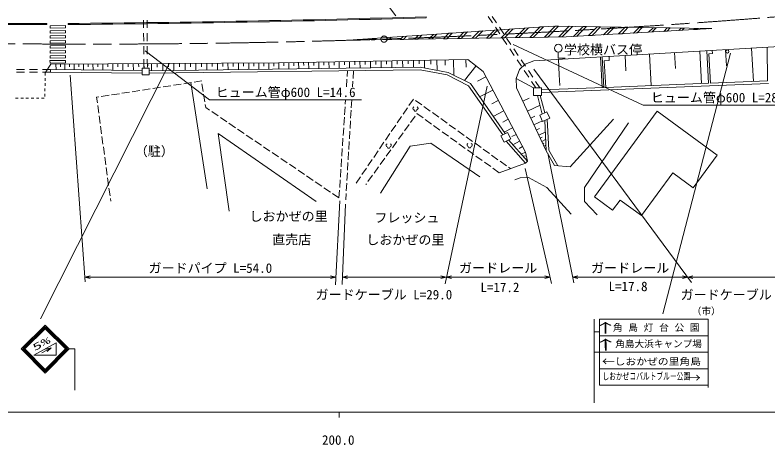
# Model space of a CAD drawing. Units: millimetres, scale not verified. Extents: x 40000 to 680000, y 20000 to 380000.
# Drawn here: x 205839 to 350278, y 198715 to 281169 of the extents above; entities that cross this region are included whole.
import ezdxf
from ezdxf.enums import TextEntityAlignment as Align

# ---------------------------------------------------------------- set-up
doc = ezdxf.new("R2010")
doc.units = ezdxf.units.MM
doc.header["$LTSCALE"] = 1000
doc.linetypes.add('CHAIN', pattern=[18.5, 12, -1.5, 3.5, -1.5])
for name, color, linetype, lineweight in [('M-BGD', 7, 'Continuous', 13), ('M-BMK', 2, 'CHAIN', 13), ('M-STR-HTXT', 7, 'Continuous', 13), ('M-STR-STRC', 7, 'Continuous', 13), ('M-TTL-BAND', 7, 'Continuous', 13)]:
    doc.layers.add(name, color=color, linetype=linetype, lineweight=lineweight)
doc.layers.add('M-BMK-HTXT', color=7, linetype='Continuous')
doc.styles.add('ＭＳ ゴシック', font='')
doc.styles.get('ＭＳ ゴシック').set_extended_font_data('MS Gothic')

msp = doc.modelspace()

# ---------------------------------------------------------------- hatches: boundary and pattern name
at = {"layer": 'M-STR-STRC', "lineweight": 25}
h = msp.add_hatch(dxfattribs=at)
h.set_pattern_fill('USER', color=256, style=0, pattern_type=2)
h.set_pattern_definition([(179.4106, (211616, 221364), (-2.0572, -199.9894), []), (179.4106, (211616, 221464), (-2.0572, -199.9894), [])])
h.paths.add_polyline_path([(211616, 221364), (207341, 217176), (211616, 212816), (215889, 217176), (211616, 221364), (211616, 221014), (207702, 217180), (211616, 213174), (215528, 217180), (211616, 221014)])

# ---------------------------------------------------------------- linework, layer by layer
at = {"layer": 'M-BGD'}
for p, q in [((284721, 280643), (284715, 280843)), ((297423, 279664), (296589, 280911)), ((298202, 279664), (297368, 280911)), ((211963, 279352), (211962, 279552)), ((216022, 279352), (216020, 279552)), ((230492, 280188), (230501, 278688)), ((231160, 280192), (231169, 278693)), ((298813, 277586), (297979, 278833)), ((299592, 277586), (298758, 278833)), ((230507, 277688), (230517, 276188)), ((231176, 277693), (231185, 276193)), ((300203, 275508), (299369, 276755)), ((300982, 275508), (300148, 276755)), ((230523, 275188), (230532, 273688)), ((231191, 275193), (231201, 273693)), ((301594, 273431), (300759, 274677)), ((302373, 273431), (301539, 274677)), ((305357, 272406), (359796, 275541)), ((342160, 274526), (342339, 271424)), ((347123, 274811), (347490, 268433)), ((350191, 268541), (350143, 274985)), ((318162, 273143), (318500, 267278)), ((318462, 273161), (318800, 267290)), ((319789, 273237), (319836, 272428)), ((322855, 273414), (323023, 270481)), ((327547, 273684), (327895, 267652)), ((332373, 273962), (332547, 270946)), ((337198, 274240), (337556, 268037)), ((338525, 274316), (338883, 268090)), ((339630, 273793), (338910, 273751)), ((338910, 273751), (339235, 268104)), ((339596, 274378), (339630, 273793)), ((212693, 271754), (211615, 270076)), ((256375, 271993), (212693, 271754)), ((213693, 271759), (213699, 270687)), ((214551, 271764), (214554, 271228)), ((215409, 271768), (215415, 270672)), ((216286, 271773), (216289, 271225)), ((217163, 271778), (217169, 270658)), ((218059, 271783), (218062, 271223)), ((218955, 271788), (218961, 270643)), ((219871, 271793), (219874, 271220)), ((220787, 271798), (220793, 270628)), ((221723, 271803), (221727, 271218)), ((222660, 271808), (222666, 270612)), ((223617, 271813), (223620, 271215)), ((224574, 271819), (224580, 270596)), ((225552, 271824), (225555, 271213)), ((226530, 271829), (226537, 270580)), ((227530, 271835), (227533, 271210)), ((228529, 271840), (228536, 270563)), ((229551, 271846), (229555, 271207)), ((230539, 272688), (230548, 271188)), ((230573, 271852), (230578, 270957)), ((231207, 272693), (231216, 271193)), ((231289, 271856), (231291, 271408)), ((232004, 271860), (232012, 270502)), ((233090, 271865), (233094, 271187)), ((234176, 271871), (234184, 270530)), ((235250, 271877), (235253, 271207)), ((236323, 271883), (236330, 270557)), ((237384, 271889), (237387, 271226)), ((238444, 271895), (238451, 270584)), ((239493, 271901), (239496, 271245)), ((240541, 271906), (240548, 270611)), ((241577, 271912), (241581, 271265)), ((242613, 271918), (242620, 270638)), ((243637, 271923), (243640, 271283)), ((244661, 271929), (244668, 270664)), ((245673, 271935), (245676, 271302)), ((246685, 271940), (246692, 270690)), ((247685, 271946), (247688, 271320)), ((248685, 271951), (248692, 270716)), ((249673, 271956), (249677, 271339)), ((250662, 271962), (250668, 270741)), ((251638, 271967), (251642, 271357)), ((252615, 271973), (252622, 270766)), ((253581, 271978), (253584, 271375)), ((254546, 271983), (254553, 270791)), ((255500, 271988), (255503, 271392)), ((292686, 272652), (256375, 271993)), ((256454, 271995), (256475, 270815)), ((257398, 272012), (257408, 271422)), ((258341, 272029), (258363, 270839)), ((259293, 272046), (259304, 271451)), ((260244, 272063), (260266, 270864)), ((261204, 272081), (261215, 271481)), ((262164, 272098), (262186, 270888)), ((263132, 272116), (263143, 271511)), ((264100, 272133), (264122, 270913)), ((265076, 272151), (265087, 271541)), ((266052, 272169), (266075, 270938)), ((267037, 272187), (267048, 271571)), ((268021, 272205), (268044, 270963)), ((269015, 272223), (269026, 271602)), ((270008, 272241), (270030, 270989)), ((271009, 272259), (271020, 271633)), ((272011, 272277), (272033, 271014)), ((273021, 272295), (273032, 271664)), ((274031, 272314), (274054, 271040)), ((275049, 272332), (275061, 271696)), ((276068, 272351), (276091, 271066)), ((277096, 272369), (277107, 271727)), ((278123, 272388), (278146, 271093)), ((279159, 272407), (279171, 271759)), ((280195, 272426), (280219, 271119)), ((281240, 272445), (281252, 271791)), ((282286, 272464), (282309, 271146)), ((283340, 272483), (283351, 271824)), ((284394, 272502), (284421, 271007)), ((285589, 272524), (285603, 271776)), ((286785, 272545), (286821, 270566)), ((288368, 272574), (288386, 271585)), ((289951, 272603), (290005, 269630)), ((292329, 272646), (292356, 271160)), ((295622, 270315), (292686, 272652)), ((302984, 271353), (302150, 272600)), ((302621, 270738), (303689, 271739)), ((303763, 271353), (302929, 272600)), ((303689, 271739), (305357, 272406)), ((319836, 272428), (318861, 272372)), ((318861, 272372), (319153, 267304)), ((207634, 270696), (206134, 270696)), ((207634, 270196), (206134, 270196)), ((210134, 270696), (208634, 270696)), ((210134, 270196), (208634, 270196)), ((212634, 270696), (211134, 270696)), ((212634, 270196), (211134, 270196)), ((212634, 270196), (212638, 270696)), ((230205, 270049), (212634, 270196)), ((230209, 270549), (212638, 270696)), ((283535, 270662), (231541, 269996)), ((269539, 269391), (269612, 270483)), ((270767, 270498), (270677, 269001)), ((288754, 269703), (283535, 270662)), ((294267, 271393), (292043, 268598)), ((303771, 254856), (295622, 270315)), ((301954, 269003), (302621, 270738)), ((304374, 269275), (303540, 270522)), ((305153, 269275), (304319, 270522)), ((211602, 269076), (211596, 268576)), ((211615, 270076), (211609, 269576)), ((269406, 267396), (269506, 268892)), ((292855, 267626), (288754, 269703)), ((296147, 269318), (294567, 268485)), ((302021, 267202), (301954, 269003)), ((305279, 267197), (301954, 269003)), ((211590, 268076), (211584, 267576)), ((233753, 267311), (232271, 267080)), ((235729, 267618), (234247, 267388)), ((237706, 267925), (236223, 267695)), ((239682, 268232), (238200, 268002)), ((239532, 268209), (242694, 247862)), ((241606, 268531), (240176, 268309)), ((241614, 268479), (241606, 268531)), ((241930, 266504), (241693, 267985)), ((270647, 268502), (270581, 267396)), ((299434, 258197), (292855, 267626)), ((305764, 267197), (304930, 268444)), ((306543, 267197), (305709, 268444)), ((350356, 268047), (306846, 266313)), ((318800, 267290), (306846, 266813)), ((338883, 268090), (319153, 267304)), ((350191, 268541), (339235, 268104)), ((211565, 266076), (211559, 265576)), ((211578, 267076), (211571, 266576)), ((223872, 265775), (222389, 265545)), ((225848, 266082), (224366, 265852)), ((227824, 266389), (226342, 266159)), ((229800, 266696), (228318, 266466)), ((231777, 267004), (230294, 266773)), ((242246, 264529), (242009, 266010)), ((297480, 266790), (294971, 265467)), ((307743, 255137), (302021, 267202)), ((206431, 265229), (205931, 265232)), ((207431, 265223), (206931, 265226)), ((208431, 265217), (207931, 265220)), ((209431, 265212), (208931, 265215)), ((210431, 265206), (209931, 265209)), ((211431, 265200), (210931, 265203)), ((221895, 265468), (221481, 265404)), ((221481, 265404), (221627, 264333)), ((269183, 264055), (269239, 264896)), ((270430, 264896), (270340, 263398)), ((281405, 263794), (282250, 265034)), ((282646, 264799), (283865, 263925)), ((298538, 264783), (297284, 264121)), ((303234, 264644), (304439, 265215)), ((306074, 265715), (306995, 262174)), ((306591, 265715), (307456, 262389)), ((221695, 263837), (221898, 262351)), ((242422, 263432), (242325, 264036)), ((243157, 262933), (242422, 263432)), ((269050, 262059), (269150, 263556)), ((270310, 262899), (270220, 261402)), ((280279, 262142), (281124, 263381)), ((284271, 263633), (285490, 262759)), ((304148, 262717), (306557, 263859)), ((221965, 261856), (222168, 260370)), ((244813, 261811), (243571, 262652)), ((246468, 260688), (245226, 261530)), ((268917, 260063), (269017, 261560)), ((279152, 260489), (279997, 261729)), ((282608, 261804), (281731, 260587)), ((282940, 262265), (282900, 262210)), ((284103, 261430), (282940, 262265)), ((285896, 262467), (287115, 261593)), ((299596, 262775), (297588, 261717)), ((304764, 261419), (305575, 261804)), ((329052, 262710), (316998, 246298)), ((329052, 262710), (340530, 254280)), ((248123, 259565), (246882, 260407)), ((270190, 260903), (270100, 259406)), ((278025, 258837), (278870, 260076)), ((281439, 260181), (280562, 258964)), ((285727, 260262), (284509, 261138)), ((287521, 261302), (288740, 260427)), ((289146, 260136), (290365, 259261)), ((300443, 261169), (299439, 260639)), ((305379, 260122), (307001, 260891)), ((307934, 261197), (308237, 255282)), ((312328, 252036), (320646, 261198)), ((323537, 260486), (315086, 248122)), ((222236, 259874), (222439, 258388)), ((249778, 258443), (248537, 259285)), ((268784, 258068), (268884, 259565)), ((270070, 258906), (269979, 257409)), ((280270, 258559), (279393, 257342)), ((287351, 259095), (286133, 259971)), ((288975, 257928), (287757, 258803)), ((290771, 258970), (291990, 258095)), ((301290, 259562), (299683, 258714)), ((305849, 259130), (306469, 259424)), ((306320, 258138), (307560, 258726)), ((222506, 257893), (222709, 256406)), ((246909, 243579), (244801, 258469)), ((244801, 258469), (263635, 245415)), ((251433, 257320), (250192, 258162)), ((268651, 256072), (268751, 257569)), ((276899, 257184), (277744, 258424)), ((290599, 256760), (289381, 257636)), ((292396, 257804), (293615, 256929)), ((304121, 253121), (300521, 257236)), ((301968, 258276), (301164, 257852)), ((306603, 257541), (306976, 257718)), ((306886, 256944), (307633, 257298)), ((222777, 255911), (222980, 254425)), ((253089, 256198), (251847, 257040)), ((254744, 255075), (253503, 255917)), ((269949, 256910), (269859, 255413)), ((275772, 255532), (276617, 256771)), ((281639, 256038), (275946, 247010)), ((279100, 256936), (278223, 255719)), ((285598, 256572), (281639, 256038)), ((294983, 250123), (285598, 256572)), ((292223, 255593), (291005, 256468)), ((294021, 256638), (295240, 255763)), ((303744, 252792), (300059, 257005)), ((302646, 256989), (301339, 256301)), ((303197, 255944), (302544, 255600)), ((307101, 256492), (307287, 256581)), ((307315, 256040), (307688, 256217)), ((256399, 253953), (255158, 254794)), ((268518, 254077), (268618, 255573)), ((269829, 254914), (269739, 253416)), ((274645, 253880), (275490, 255119)), ((277931, 255313), (277054, 254096)), ((293847, 254426), (292629, 255301)), ((295646, 255472), (296865, 254597)), ((297271, 254306), (298490, 253431)), ((303748, 254899), (302939, 254472)), ((304121, 253121), (303771, 254856)), ((308237, 255282), (309970, 252272)), ((340530, 254280), (335962, 248060)), ((223047, 253929), (223250, 252443)), ((258054, 252830), (256813, 253672)), ((268385, 252081), (268485, 253578)), ((269709, 252917), (269619, 251420)), ((273519, 252227), (274364, 253466)), ((276762, 253691), (275885, 252474)), ((295471, 253258), (294253, 254134)), ((297095, 252091), (295877, 252966)), ((298719, 250924), (303744, 252792)), ((298896, 253140), (300115, 252265)), ((303906, 254186), (303457, 254095)), ((303744, 252792), (304121, 253121)), ((304051, 253468), (303852, 253428)), ((223318, 251948), (223521, 250462)), ((259710, 251707), (258468, 252549)), ((261365, 250585), (260124, 251427)), ((268252, 250086), (268352, 251582)), ((272392, 250575), (273237, 251814)), ((275593, 252068), (274716, 250851)), ((298719, 250924), (297501, 251799)), ((300521, 251974), (300870, 251723)), ((309358, 252333), (312328, 252036)), ((223588, 249966), (223791, 248480)), ((263020, 249462), (261779, 250304)), ((269589, 250921), (269499, 249424)), ((271265, 248922), (272110, 250161)), ((274423, 250446), (273546, 249229)), ((302721, 249945), (301743, 249589)), ((304323, 249990), (302721, 249945)), ((307881, 248077), (304323, 249990)), ((332046, 250935), (325993, 242693)), ((335962, 248060), (332046, 250935)), ((264675, 248340), (263434, 249182)), ((268119, 248090), (268219, 249587)), ((269469, 248925), (269378, 247427)), ((273254, 248823), (273133, 248655)), ((223859, 247985), (224062, 246498)), ((266331, 247217), (265089, 248059)), ((267986, 246094), (268086, 247591)), ((312506, 242962), (307881, 248077)), ((315086, 248122), (315086, 245408)), ((224129, 246003), (224201, 245483)), ((267986, 246094), (266745, 246936)), ((269348, 246928), (269278, 245755)), ((320486, 243737), (316998, 246298)), ((321917, 245687), (320486, 243737)), ((325993, 242693), (321917, 245687)), ((315086, 245408), (317532, 242873))]:
    msp.add_line(p, q, dxfattribs=at)
for points in [[(215502, 279145), (212599, 279116), (212604, 278666), (215507, 278695)], [(215504, 278189), (212592, 278160), (212596, 277710), (215508, 277739)], [(215512, 276276), (212577, 276248), (212581, 275798), (215516, 275826)], [(215508, 277233), (212584, 277204), (212589, 276754), (215512, 276783)], [(215515, 275320), (212569, 275291), (212573, 274841), (215520, 274870)], [(215523, 273408), (212554, 273379), (212558, 272929), (215528, 272958)], [(215519, 274364), (212561, 274335), (212566, 273885), (215524, 273914)], [(215530, 272452), (212542, 272423), (212547, 271973), (215534, 272002)], [(230205, 270957), (231541, 270957), (231541, 269689), (230205, 269689)], [(305279, 267197), (306846, 267197), (306846, 265715), (305279, 265715)], [(306507, 261945), (307863, 262580), (308407, 261419), (307051, 260784)], [(299052, 258005), (300323, 258641), (300924, 257438), (299653, 256802)]]:
    msp.add_lwpolyline(points, close=True, dxfattribs=at)
for points in [[(310062, 274062), (310062, 272882), (311398, 272882)], [(310085, 272678), (310237, 269703), (310373, 267686)], [(299886, 258423), (293193, 268015), (288916, 270182), (283577, 271162), (231541, 270496)], [(307445, 260968), (307743, 255137), (309358, 252333)]]:
    msp.add_lwpolyline(points, dxfattribs=at)
for centre, radius in [((310062, 274812), 750), ((342501, 274169), 300)]:
    msp.add_circle(centre, radius, dxfattribs=at)
for centre, radius, start, end in [((207228, 1567221), 1287878, 267.13675, 270.21067), ((207228, 1567221), 1287678, 267.13675, 270.21067), ((189285, 3529192), 3249750, 270.47137, 271.68274), ((189285, 3529192), 3249950, 270.47137, 271.68274), ((282450, 263297), 299, 113.44836, 257.2818), ((282650, 262989), 267, 176.52859, 3.47141), ((282851, 263297), 299, 282.7182, 66.55164), ((277319, 256183), 299, 113.44836, 257.2818), ((277520, 255874), 267, 176.52859, 3.47141), ((277720, 256183), 299, 282.7182, 66.55164), ((292848, 256251), 299, 113.44836, 257.2818), ((293049, 255943), 267, 176.52859, 3.47141), ((293249, 256251), 299, 282.7182, 66.55164)]:
    msp.add_arc(centre, radius, start, end, dxfattribs=at)
at = {"layer": 'M-BMK'}
msp.add_circle((276636, 276554), 600, dxfattribs=at)
msp.add_arc((220169, 1934231), 1658638, 265.08369, 278.6645, dxfattribs=at)
at = {"layer": 'M-STR-HTXT'}
for p, q in [((301369, 275513), (326328, 263871)), ((230774, 274302), (243161, 264896)), ((305373, 270763), (335642, 229878)), ((216431, 269645), (219319, 229971)), ((296433, 267503), (288330, 229598)), ((243161, 264896), (243986, 264896)), ((243986, 264896), (271486, 264896)), ((271486, 264896), (272311, 264896)), ((326328, 263871), (327479, 263871)), ((327479, 263871), (354979, 263871)), ((308074, 254651), (313010, 229784)), ((303697, 251764), (308726, 229691)), ((268120, 245524), (267289, 229453)), ((269238, 244872), (268586, 229505)), ((219253, 230877), (220253, 231140)), ((267354, 230877), (266354, 231140)), ((268645, 230907), (269645, 231171)), ((288553, 230907), (287553, 231171)), ((288553, 230907), (289553, 231171)), ((308481, 230907), (307481, 231171)), ((312786, 230913), (313786, 231176)), ((334899, 230913), (333899, 231176)), ((334899, 230913), (335899, 231176)), ((219253, 230877), (267354, 230877)), ((219253, 230877), (220253, 230614)), ((267354, 230877), (266354, 230614)), ((268645, 230907), (288553, 230907)), ((268645, 230907), (269645, 230644)), ((288553, 230907), (287553, 230644)), ((288553, 230907), (308481, 230907)), ((288553, 230907), (289553, 230644)), ((308481, 230907), (307481, 230644)), ((312786, 230913), (334899, 230913)), ((312786, 230913), (313786, 230650)), ((334899, 230913), (333899, 230650)), ((334899, 230913), (359165, 230913)), ((334899, 230913), (335899, 230650))]:
    msp.add_line(p, q, dxfattribs=at)
at = {"layer": 'M-STR-STRC'}
for p, q in [((278910, 281021), (242056, 329441)), ((309061, 279059), (291513, 277843)), ((306573, 278887), (304618, 276884)), ((305257, 276894), (307247, 278934)), ((307247, 278934), (306573, 278887)), ((309460, 279053), (307386, 276928)), ((308024, 276938), (310079, 279043)), ((339502, 278564), (309061, 279059)), ((310079, 279043), (309460, 279053)), ((312142, 279009), (310153, 276972)), ((310792, 276982), (312761, 278999)), ((312761, 278999), (312142, 279009)), ((314825, 278966), (312977, 277073)), ((313642, 277110), (315444, 278955)), ((315444, 278955), (314825, 278966)), ((317507, 278922), (315860, 277235)), ((316526, 277272), (318126, 278912)), ((318126, 278912), (317507, 278922)), ((320190, 278878), (318744, 277397)), ((319409, 277434), (320809, 278868)), ((320809, 278868), (320190, 278878)), ((322872, 278835), (321627, 277559)), ((322292, 277596), (323491, 278824)), ((323491, 278824), (322872, 278835)), ((325555, 278791), (324510, 277721)), ((325176, 277758), (326174, 278781)), ((326174, 278781), (325555, 278791)), ((291401, 277835), (269732, 276333)), ((286113, 277469), (285244, 276578)), ((285882, 276588), (286787, 277515)), ((286787, 277515), (286113, 277469)), ((289036, 277671), (288011, 276622)), ((288650, 276632), (289710, 277718)), ((289710, 277718), (289036, 277671)), ((291958, 277874), (290779, 276666)), ((291418, 276676), (292633, 277921)), ((292633, 277921), (291958, 277874)), ((294881, 278077), (293547, 276709)), ((294185, 276719), (295556, 278123)), ((295556, 278123), (294881, 278077)), ((297804, 278279), (296315, 276753)), ((296953, 276763), (298479, 278326)), ((298479, 278326), (297804, 278279)), ((300727, 278482), (299082, 276797)), ((299721, 276807), (301402, 278528)), ((301402, 278528), (300727, 278482)), ((303650, 278684), (301850, 276841)), ((302489, 276851), (304324, 278731)), ((304324, 278731), (303650, 278684)), ((311581, 276994), (339502, 278564)), ((318744, 277397), (319409, 277434)), ((321627, 277559), (322292, 277596)), ((324510, 277721), (325176, 277758)), ((328237, 278747), (327394, 277883)), ((327394, 277883), (328059, 277921)), ((328059, 277921), (328856, 278737)), ((328856, 278737), (328237, 278747)), ((330920, 278704), (330277, 278045)), ((330277, 278045), (330942, 278083)), ((331539, 278693), (330920, 278704)), ((330942, 278083), (331539, 278693)), ((333602, 278660), (333160, 278207)), ((333160, 278207), (333826, 278245)), ((334221, 278650), (333602, 278660)), ((333826, 278245), (334221, 278650)), ((336284, 278616), (336044, 278369)), ((336044, 278369), (336709, 278407)), ((336903, 278606), (336284, 278616)), ((336709, 278407), (336903, 278606)), ((338967, 278572), (338927, 278531)), ((338927, 278531), (339502, 278564)), ((339502, 278564), (338967, 278572)), ((269732, 276333), (311581, 276994)), ((271498, 276456), (271405, 276360)), ((271405, 276360), (272043, 276370)), ((272173, 276502), (271498, 276456)), ((272043, 276370), (272173, 276502)), ((274421, 276658), (274172, 276403)), ((274172, 276403), (274811, 276413)), ((275096, 276705), (274421, 276658)), ((274811, 276413), (275096, 276705)), ((277344, 276861), (276940, 276447)), ((276940, 276447), (277579, 276457)), ((278019, 276908), (277344, 276861)), ((277579, 276457), (278019, 276908)), ((280267, 277064), (279708, 276491)), ((279708, 276491), (280347, 276501)), ((280942, 277110), (280267, 277064)), ((280347, 276501), (280942, 277110)), ((283190, 277266), (282476, 276535)), ((282476, 276535), (283114, 276545)), ((283114, 276545), (283864, 277313)), ((283864, 277313), (283190, 277266)), ((285244, 276578), (285882, 276588)), ((288011, 276622), (288650, 276632)), ((290779, 276666), (291418, 276676)), ((293547, 276709), (294185, 276719)), ((296315, 276753), (296953, 276763)), ((299082, 276797), (299721, 276807)), ((301850, 276841), (302489, 276851)), ((304618, 276884), (305257, 276894)), ((307386, 276928), (308024, 276938)), ((310153, 276972), (310792, 276982)), ((312977, 277073), (313642, 277110)), ((315860, 277235), (316526, 277272)), ((343117, 273833), (330133, 223840)), ((235438, 271966), (210736, 222922)), ((316944, 222815), (316944, 206765)), ((317944, 222815), (338839, 222815)), ((317944, 222815), (317944, 210148)), ((338839, 222815), (338839, 209738)), ((211616, 221364), (207341, 217176)), ((211616, 221014), (207702, 217180)), ((215889, 217176), (211616, 221364)), ((215528, 217180), (211616, 221014)), ((316944, 220440), (317944, 220440)), ((317944, 219648), (338839, 219648)), ((213724, 218286), (209447, 215964)), ((213724, 215964), (213724, 218286)), ((207341, 217176), (211616, 212816)), ((207702, 217180), (211616, 213174)), ((212760, 217346), (210993, 216387)), ((211616, 213174), (215528, 217180)), ((211616, 212816), (215889, 217176)), ((212760, 217346), (211755, 217100)), ((212760, 217346), (212006, 216638)), ((216242, 217180), (217288, 217180)), ((217288, 217180), (217288, 209236)), ((213724, 215964), (209447, 215964)), ((316944, 216481), (317944, 216481)), ((317944, 216481), (332944, 216481)), ((317944, 216481), (338839, 216481)), ((317944, 213315), (338839, 213315)), ((317944, 210148), (338839, 210148))]:
    msp.add_line(p, q, dxfattribs=at)
msp.add_lwpolyline([(206987, 217180), (211616, 221714), (216242, 217180), (211616, 212459)], close=True, dxfattribs=at)
at = {"layer": 'M-TTL-BAND'}
for p, q in [((40000, 205000), (579000, 205000)), ((268000, 205000), (268000, 204000))]:
    msp.add_line(p, q, dxfattribs=at)

# ---------------------------------------------------------------- texts
at = {"layer": 'M-BMK-HTXT', "style": 'ＭＳ ゴシック'}
msp.add_text('学校横バス停', height=1833, dxfattribs=at).set_placement((318635, 274534), align=Align.MIDDLE_CENTER)
for s, p in [('（駐）', (232550, 253581)), ('しおかぜの里', (258318, 241108)), ('フレッシュ', (281017, 240838)), ('直売店', (258914, 236637)), ('しおかぜの里', (280719, 236606))]:
    msp.add_text(s, height=1833, dxfattribs=at).set_placement(p, align=Align.BOTTOM_CENTER)
msp.add_text('（市）', height=1320, dxfattribs=at).set_placement((335664, 223323), align=Align.BOTTOM_LEFT)
at = {"layer": 'M-STR-HTXT', "style": 'ＭＳ ゴシック'}
for s, p in [('ヒューム管φ600 L=14.6', (257736, 264896)), ('ヒューム管φ600 L=28.0', (341229, 263871)), ('ガードパイプ L=54.0', (243303, 231177)), ('ガードレール', (298517, 231207)), ('ガードレール', (323843, 231207)), ('L=17.2', (298854, 227477)), ('L=17.8', (323441, 227663)), ('ガードケーブル L=29.0', (276595, 226080)), ('ガードケーブル L=77.9', (346631, 226059))]:
    msp.add_text(s, height=1833, dxfattribs=at).set_placement(p, align=Align.BOTTOM_CENTER)
at = {"layer": 'M-STR-STRC', "style": 'ＭＳ ゴシック', "width": 0.5}
for p in [(322124, 219984), (322161, 216775)]:
    msp.add_text('→', height=3666, rotation=91.041, dxfattribs=at).set_placement(p, align=Align.BOTTOM_LEFT)
at = {"layer": 'M-STR-STRC', "style": 'ＭＳ ゴシック', "width": 2}
msp.add_text('5%', height=1320, rotation=28.496, dxfattribs=at).set_placement((211381, 217204), align=Align.BOTTOM_CENTER)
at = {"layer": 'M-STR-STRC', "style": 'ＭＳ ゴシック'}
for s, height, p in [('角島大浜キャンプ場', 1320, (329295, 218100)), ('→', 1833, (336134, 211586))]:
    msp.add_text(s, height=height, dxfattribs=at).set_placement(p, align=Align.MIDDLE_CENTER)
msp.add_text('→', height=1833, rotation=180, dxfattribs=at).set_placement((319681, 214785), align=Align.MIDDLE_CENTER)
at = {"layer": 'M-STR-STRC', "style": 'ＭＳ ゴシック', "width": 1.15}
msp.add_text('しおかぜの里角島', height=1320, dxfattribs=at).set_placement((329146, 214709), align=Align.MIDDLE_CENTER)
at = {"layer": 'M-STR-STRC', "style": 'ＭＳ ゴシック', "width": 0.7}
msp.add_text('しおかぜコバルトブルー公園', height=1320, dxfattribs=at).set_placement((318531, 210830), align=Align.BOTTOM_LEFT)
at = {"layer": 'M-STR-STRC', "insert": (329408, 221154), "char_height": 1320, "attachment_point": 5, "style": 'ＭＳ ゴシック'}
msp.add_mtext('\\T1.6;角島灯台公園', dxfattribs=at)
at = {"layer": 'M-TTL-BAND', "style": 'ＭＳ ゴシック'}
msp.add_text('200.0', height=1833, dxfattribs=at).set_placement((267844, 198195), align=Align.BOTTOM_CENTER)

doc.saveas('drawing.dxf')
